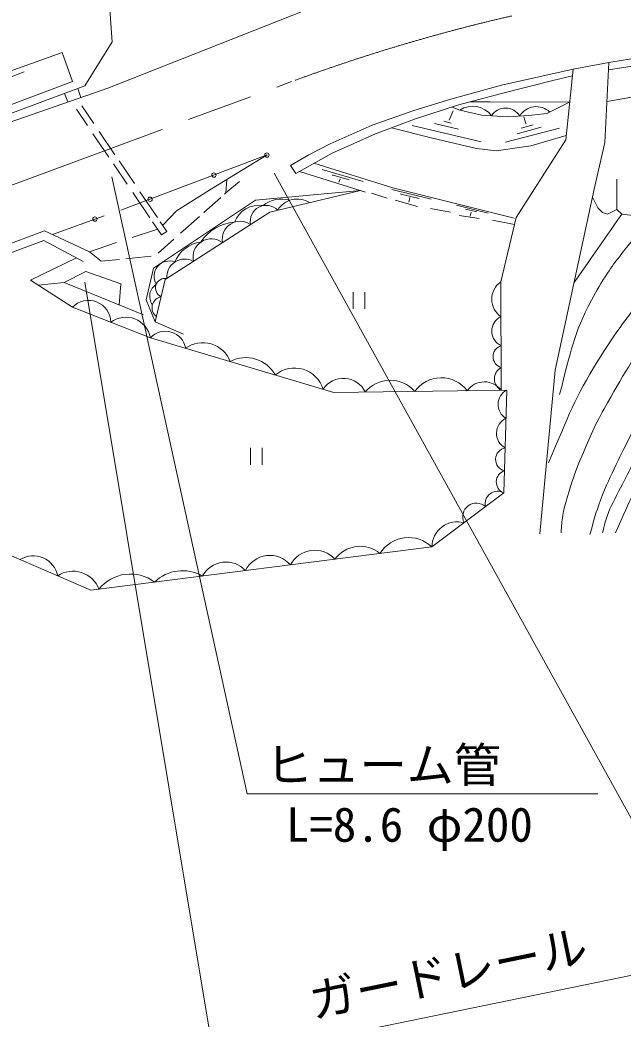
# Model space of a CAD drawing. Units: millimetres, scale not verified. Extents: x 40000 to 680000, y 20000 to 380000.
# Drawn here: x 192519 to 224544, y 266592 to 319664 of the extents above; entities that cross this region are included whole.
import ezdxf
from ezdxf.enums import TextEntityAlignment as Align

# ---------------------------------------------------------------- set-up
doc = ezdxf.new("R2010")
doc.units = ezdxf.units.MM
doc.header["$LTSCALE"] = 1000
doc.linetypes.add('CHAIN', pattern=[18.5, 12, -1.5, 3.5, -1.5])
for name, color, linetype, lineweight in [('M-BGD', 7, 'Continuous', 13), ('M-BMK', 2, 'CHAIN', 13), ('M-STR-HTXT', 7, 'Continuous', 13)]:
    doc.layers.add(name, color=color, linetype=linetype, lineweight=lineweight)
doc.styles.add('ＭＳ ゴシック', font='')
doc.styles.get('ＭＳ ゴシック').set_extended_font_data('MS Gothic')

msp = doc.modelspace()

# ---------------------------------------------------------------- linework, layer by layer
at = {"layer": 'M-BGD'}
for p, q in [((229896, 317989), (223772, 317011)), ((187547, 314905), (192734, 316905)), ((195593, 316027), (195757, 315553)), ((194885, 315764), (195055, 315309)), ((195514, 314925), (196104, 314054)), ((195803, 315108), (196439, 314167)), ((215320, 314348), (215520, 314839)), ((215420, 314178), (215021, 314290)), ((196726, 313743), (197565, 312502)), ((217017, 313187), (213344, 314057)), ((215815, 313860), (214525, 314166)), ((221167, 313923), (218307, 313166)), ((220198, 313979), (218927, 313612)), ((219777, 314092), (219141, 313917)), ((196394, 313625), (197238, 312377)), ((197787, 312174), (198599, 310974)), ((197882, 309555), (205649, 312492)), ((197480, 312020), (198213, 310936)), ((210869, 310523), (207357, 311622)), ((208567, 311718), (210752, 311078)), ((203452, 310478), (204170, 311082)), ((209521, 311225), (209455, 311044)), ((198512, 310493), (199416, 309157)), ((198890, 310543), (199819, 309169)), ((212262, 310663), (214355, 310140)), ((202290, 309445), (203181, 310237)), ((211184, 310461), (212013, 310193)), ((212437, 310100), (213639, 309757)), ((213225, 310232), (213167, 309980)), ((214325, 309645), (215390, 309446)), ((215700, 309827), (217379, 309407)), ((216183, 309613), (216783, 309467)), ((216485, 309458), (216434, 309235)), ((194238, 308264), (196985, 309261)), ((199564, 308938), (200026, 308255)), ((199972, 308944), (200316, 308434)), ((201038, 308332), (202048, 309230)), ((215845, 309284), (216911, 309115)), ((217615, 309028), (218784, 308808)), ((193825, 308456), (135868, 287103)), ((196206, 307348), (193825, 308456)), ((198485, 308104), (199824, 308553)), ((200316, 308434), (200026, 308255)), ((193790, 307952), (137637, 287264)), ((195871, 306838), (193790, 307952)), ((196206, 307348), (197643, 307852)), ((199857, 307282), (200682, 308015)), ((193081, 305843), (195527, 307023)), ((198132, 306983), (199482, 307120)), ((210208, 305212), (210208, 304314)), ((210831, 305212), (210831, 304314)), ((204766, 296931), (204766, 296034)), ((205389, 296931), (205389, 296034))]:
    msp.add_line(p, q, dxfattribs=at)
for points in [[(197088, 322972), (197416, 318500), (195965, 316166)], [(144185, 296486), (160255, 302580), (176974, 308732), (185407, 311949), (197184, 316050), (206341, 319663)], [(207160, 311512), (206878, 311941), (207861, 312505), (208992, 313085), (211226, 314075), (213432, 314860), (215404, 315449), (218086, 316197), (221899, 317056), (223792, 317413), (226830, 317907), (229859, 318342)], [(220119, 292359), (220939, 301065), (222427, 307961), (223016, 310681), (223580, 313155), (223792, 317413)], [(218082, 299992), (218050, 305752), (218871, 309170), (221499, 313292), (221899, 317056)], [(207160, 311512), (209095, 312587), (211394, 313615), (213478, 314391), (215762, 315136), (218092, 315765), (220818, 316446), (221860, 316690)], [(223689, 315335), (227259, 315952), (230016, 316289), (233082, 316457), (236007, 316588), (239888, 316583), (244234, 316527), (249249, 316375), (256341, 315944), (256462, 316298)], [(145947, 297645), (160263, 303008), (176961, 309086), (195965, 316166)], [(221711, 315291), (220499, 314700), (219536, 314587), (218424, 314522), (217031, 314615), (215882, 314877), (215470, 315040)], [(221711, 315291), (217494, 315312), (216403, 315309)], [(219403, 314140), (219392, 314173), (219275, 314528)], [(221525, 313530), (219653, 312970), (217816, 312718), (216765, 312830), (214424, 313391), (212242, 313931)], [(200097, 308758), (200826, 309520), (202691, 310698), (205649, 312492)], [(218758, 309137), (212323, 310749), (208128, 312050)], [(203375, 310410), (203452, 310478), (203510, 311195)], [(209102, 311424), (209155, 311419), (209994, 311164)], [(224224, 311207), (224224, 309598), (224478, 309344), (225240, 309259), (225748, 309513)], [(201205, 302974), (199705, 303633), (200237, 305877), (205796, 309462), (210595, 310609), (205018, 310093), (199613, 306476), (199228, 304800), (199705, 303633)], [(212710, 310426), (212769, 310414), (213716, 310173)], [(222923, 310250), (223208, 309683), (223462, 309429), (223716, 309344), (224224, 309598)], [(196206, 307348), (196823, 306850), (197799, 306949)], [(194868, 305722), (196017, 306297), (197882, 305652), (197782, 304527)], [(188494, 292744), (196285, 289368), (214392, 291671), (218209, 294542), (218374, 299995), (209184, 299883), (199447, 302785), (195304, 304405), (193081, 305843)], [(199074, 303998), (194868, 305722), (193488, 305580)]]:
    msp.add_lwpolyline(points, dxfattribs=at)
msp.add_lwpolyline([(145544, 298297), (156240, 301969), (173216, 308074), (195311, 316388), (194767, 317931), (153966, 303317), (150545, 301927), (148937, 301226), (147591, 300292)], close=True, dxfattribs=at)
for centre in [(205631, 312490), (202817, 311426), (199426, 310144), (196498, 309089)]:
    msp.add_circle(centre, 114, dxfattribs=at)
for centre, radius, start, end in [((239360, 236290), 89673, 82.18099, 111.60513), ((216565, 313836), 1245, 36.6724, 123.2703), ((218306, 314108), 880, 30.8946, 147.5552), ((219942, 314038), 1024, 46.0264, 149.3704), ((206398, 308630), 1521, 72.9592, 129.6844), ((207248, 308943), 1210, 57.5303, 149.3441), ((205196, 308454), 1366, 80.2702, 159.8331), ((205597, 308967), 850, 44.1981, 191.6104), ((204104, 306565), 2368, 94.6234, 146.5563), ((204212, 308021), 952, 54.5575, 191.0881), ((202338, 306161), 1721, 96.9675, 157.9201), ((202681, 307069), 973, 52.1834, 193.4622), ((200449, 306053), 810, 68.7257, 211.5625), ((201267, 306018), 948, 60.4043, 185.2412), ((200229, 305428), 511, 79.4572, 245.9216), ((218701, 304830), 1129, 125.2071, 235.4251), ((200169, 304989), 760, 122.6923, 215.7139), ((196158, 303585), 1183, 1.1272, 136.1755), ((200114, 304385), 585, 99.2178, 234.0618), ((198137, 302541), 1332, 10.5774, 126.7253), ((218428, 303131), 852, 115.5019, 245.1303), ((200245, 302044), 1089, 9.6864, 137.1196), ((202225, 300952), 1565, 21.3793, 125.4267), ((218238, 301783), 598, 106.4029, 254.2293), ((204513, 299925), 1801, 29.3559, 117.4501), ((207101, 299589), 1588, 16.9249, 129.8811), ((218410, 300601), 692, 118.8867, 241.7455), ((209696, 299341), 1289, 25.8983, 146.5505), ((212183, 298798), 1728, 41.1788, 140.2197), ((214890, 298931), 1728, 36.9421, 144.4563), ((217185, 299317), 1123, 36.9374, 144.4611), ((218750, 299239), 845, 116.4532, 240.0866), ((218707, 297709), 883, 115.3624, 241.1774), ((218401, 296324), 623, 101.0776, 255.4621), ((218443, 295125), 628, 108.3792, 248.1605), ((217881, 293968), 661, 60.1999, 193.6913), ((216753, 293282), 719, 47.4985, 206.3927), ((215757, 291643), 1366, 75.0638, 178.8273), ((213156, 290387), 1783, 46.0983, 148.3973), ((208163, 290052), 1447, 41.7907, 152.705), ((210581, 290055), 1649, 50.1596, 144.3361), ((193220, 289873), 1327, 11.291, 121.8646), ((203456, 289441), 1426, 42.9845, 151.5112), ((205787, 289787), 1432, 40.4192, 154.0765), ((195338, 288919), 1463, 20.1391, 123.9232), ((201145, 288314), 2094, 59.6539, 134.8418), ((198381, 288105), 2127, 52.7482, 141.7474)]:
    msp.add_arc(centre, radius, start, end, dxfattribs=at)
for points, knots in [([(222784, 292326), (223065, 293333), (223146, 293634), (223462, 294443), (223752, 295187), (223960, 295586), (224308, 296305), (224715, 297144), (224944, 297614), (225409, 298422), (225839, 299169), (226111, 299571), (226594, 300285), (227032, 300931), (227294, 301282), (227780, 301893), (228799, 303177), (229436, 303845), (230574, 305026), (231094, 305566), (231444, 305808), (232013, 306296), (233138, 307261), (233762, 307816), (234976, 308667), (235413, 308973), (235690, 309096), (236162, 309344), (236646, 309598), (236923, 309735), (237432, 309937), (238112, 310206), (238501, 310348), (239210, 310529), (239964, 310723), (240384, 310857), (241157, 310953), (243357, 311225), (244614, 311189), (246830, 311122), (248835, 311061), (249923, 310641), (251907, 310336), (254884, 309880), (256572, 309742), (259530, 309175), (261129, 308868), (262012, 308630), (263594, 308243), (264490, 308024), (264993, 307906), (265880, 307651), (267347, 307227), (268172, 306992), (269605, 306465), (272177, 305520), (273529, 304770), (276040, 303671), (276636, 303410), (276971, 303265), (277564, 302994), (278963, 302355), (279746, 301993), (281120, 301301), (282718, 300495), (283610, 300037), (285184, 299184), (287124, 298132), (288189, 297504), (290094, 296390), (291132, 295783), (291719, 295449), (292719, 294781), (295372, 293012), (296681, 291773), (299208, 289828), (301110, 288363), (302257, 287641), (304064, 286061), (304416, 285753), (304598, 285561), (304911, 285214), (305464, 284600), (305768, 284237), (306181, 283521), (306611, 282776), (306718, 282436), (307028, 281489)], [0, 0, 0, 0, 1, 1, 1, 2, 2, 2, 3, 3, 3, 4, 4, 4, 5, 5, 5, 6, 6, 6, 7, 7, 7, 8, 8, 8, 9, 9, 9, 10, 10, 10, 11, 11, 11, 12, 12, 12, 13, 13, 13, 14, 14, 14, 15, 15, 15, 16, 16, 16, 17, 17, 17, 18, 18, 18, 19, 19, 19, 20, 20, 20, 21, 21, 21, 22, 22, 22, 23, 23, 23, 24, 24, 24, 25, 25, 25, 26, 26, 26, 27, 27, 27, 28, 28, 28, 29, 29, 29, 29]), ([(223462, 292411), (223523, 292728), (223554, 292826), (223631, 293088), (223815, 293713), (224014, 294031), (224308, 294612), (224871, 295721), (225182, 296347), (225832, 297406), (226629, 298704), (227140, 299390), (228034, 300623), (228546, 301330), (228824, 301735), (229388, 302401), (229767, 302848), (229994, 303085), (230404, 303502), (230881, 303985), (231161, 304243), (231674, 304687), (232190, 305133), (232483, 305380), (233029, 305788), (233676, 306271), (234040, 306542), (234722, 306973), (235936, 307740), (236644, 308133), (237940, 308751), (238638, 309084), (239065, 309191), (239802, 309429), (240749, 309734), (241274, 309959), (242258, 310106), (243602, 310308), (244371, 310431), (245729, 310360), (248102, 310236), (249398, 309830), (251740, 309429), (254163, 309013), (255517, 308758), (257921, 308243), (258588, 308101), (258953, 307986), (259614, 307820), (261302, 307396), (262248, 307159), (263932, 306719), (264530, 306563), (264863, 306468), (265456, 306296), (267154, 305805), (268092, 305485), (269774, 304941), (270839, 304597), (271433, 304395), (272484, 304010), (274254, 303361), (275240, 302980), (276971, 302232), (278777, 301451), (279787, 301004), (281543, 300115), (283022, 299367), (283825, 298899), (285268, 298083), (286404, 297441), (287035, 297072), (288147, 296390), (289859, 295339), (290792, 294709), (292465, 293596), (293931, 292621), (294748, 292066), (296190, 291056), (296927, 290540), (297347, 290260), (298053, 289701), (299907, 288234), (301027, 287454), (302540, 285637), (303744, 284192), (304159, 283552), (305250, 281658)], [0, 0, 0, 0, 1, 1, 1, 2, 2, 2, 3, 3, 3, 4, 4, 4, 5, 5, 5, 6, 6, 6, 7, 7, 7, 8, 8, 8, 9, 9, 9, 10, 10, 10, 11, 11, 11, 12, 12, 12, 13, 13, 13, 14, 14, 14, 15, 15, 15, 16, 16, 16, 17, 17, 17, 18, 18, 18, 19, 19, 19, 20, 20, 20, 21, 21, 21, 22, 22, 22, 23, 23, 23, 24, 24, 24, 25, 25, 25, 26, 26, 26, 27, 27, 27, 28, 28, 28, 29, 29, 29, 29]), ([(229642, 309090), (228033, 307595), (227531, 307170), (226340, 305788), (225542, 304860), (225109, 304326), (224393, 303333), (223905, 302656), (223651, 302262), (223208, 301555), (221960, 299561), (221698, 298720), (220583, 296136)], [0, 0, 0, 0, 1, 1, 1, 2, 2, 2, 3, 3, 3, 4, 4, 4, 4]), ([(221260, 292411), (221278, 292845), (221287, 292981), (221345, 293342), (221410, 293746), (221480, 293967), (221599, 294358), (221834, 295128), (221961, 295565), (222276, 296305), (222735, 297380), (222972, 297997), (223546, 299015), (224525, 300749), (225086, 301721), (226256, 303333), (228111, 305888), (229114, 306667), (231844, 309175)], [0, 0, 0, 0, 1, 1, 1, 2, 2, 2, 3, 3, 3, 4, 4, 4, 5, 5, 5, 6, 6, 6, 6]), ([(224139, 292411), (224986, 294275), (225214, 294846), (226086, 296305), (226675, 297289), (227039, 297820), (227695, 298761), (228209, 299499), (228499, 299912), (229050, 300623), (229496, 301199), (229741, 301527), (230235, 302063), (230853, 302733), (231252, 303059), (231928, 303671), (232572, 304254), (232931, 304585), (233622, 305111), (234476, 305760), (234980, 306096), (235908, 306635), (236701, 307095), (237180, 307292), (238024, 307651), (239025, 308076), (239608, 308267), (240649, 308582), (241401, 308810), (241828, 308926), (242596, 309090), (243022, 309181), (243264, 309216), (243697, 309259), (244882, 309378), (245555, 309282), (246745, 309259), (247407, 309247), (247780, 309244), (248438, 309175), (249103, 309104), (249477, 309057), (250132, 308921), (253408, 308239), (255187, 307616), (258430, 306791), (262859, 305663), (265361, 305111), (269774, 303925), (270573, 303711), (271019, 303585), (271806, 303333), (272813, 303011), (273373, 302813), (274346, 302401), (275491, 301918), (276113, 301600), (277225, 301047), (278390, 300467), (279055, 300162), (280188, 299523), (282862, 298015), (284272, 297024), (286899, 295436), (289961, 293584), (291777, 292707), (294751, 290717), (295477, 290232), (295842, 289902), (296529, 289363), (297378, 288696), (297846, 288310), (298646, 287585), (299131, 287145), (299382, 286876), (299831, 286399), (300378, 285820), (300686, 285496), (301186, 284875), (301980, 283890), (302195, 283466), (302964, 282166)], [0, 0, 0, 0, 1, 1, 1, 2, 2, 2, 3, 3, 3, 4, 4, 4, 5, 5, 5, 6, 6, 6, 7, 7, 7, 8, 8, 8, 9, 9, 9, 10, 10, 10, 11, 11, 11, 12, 12, 12, 13, 13, 13, 14, 14, 14, 15, 15, 15, 16, 16, 16, 17, 17, 17, 18, 18, 18, 19, 19, 19, 20, 20, 20, 21, 21, 21, 22, 22, 22, 23, 23, 23, 24, 24, 24, 25, 25, 25, 26, 26, 26, 27, 27, 27, 27]), ([(225832, 308836), (225128, 308047), (224919, 307834), (224393, 307143), (224121, 306785), (223964, 306587), (223716, 306211), (223356, 305667), (223177, 305347), (222869, 304772), (221895, 302956), (221801, 302111), (221176, 299777)], [0, 0, 0, 0, 1, 1, 1, 2, 2, 2, 3, 3, 3, 4, 4, 4, 4])]:
    msp.add_open_spline(points, degree=3, knots=knots, dxfattribs=at)
msp.add_open_spline([(224478, 309344), (223208, 307524), (223208, 307524), (221938, 305703)], degree=3, dxfattribs=at)
at = {"layer": 'M-BMK'}
msp.add_line((136756, 290441), (206934, 316388), dxfattribs=at)
msp.add_arc((240068, 226770), 95546, 80.78137, 110.29059, dxfattribs=at)
at = {"layer": 'M-STR-HTXT'}
for p, q in [((197395, 311328), (204590, 278550)), ((206022, 311531), (229529, 269015)), ((195963, 305741), (202991, 263523)), ((204590, 278550), (223199, 278550)), ((202850, 264372), (229112, 269768))]:
    msp.add_line(p, q, dxfattribs=at)

# ---------------------------------------------------------------- texts
at = {"layer": 'M-STR-HTXT', "style": 'ＭＳ ゴシック'}
for s, p in [('ヒューム管', (205557, 278626)), ('L=8.6 φ200', (206639, 275459))]:
    msp.add_text(s, height=1833, dxfattribs=at).set_placement(p, align=Align.BOTTOM_LEFT)
msp.add_text('ガードレール', height=1833, rotation=11.61, dxfattribs=at).set_placement((208203, 266083), align=Align.BOTTOM_LEFT)

doc.saveas('drawing.dxf')
